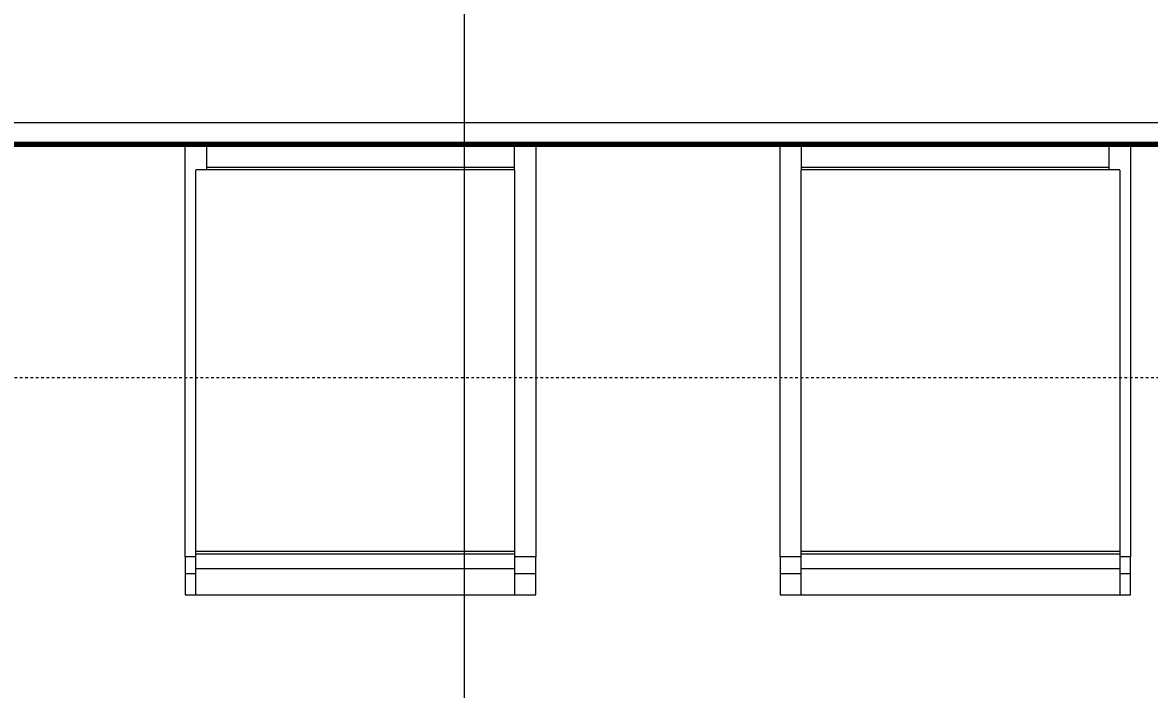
# Model space of a CAD drawing. Header units: inches. Extents: x -4266 to -1814, y 9706 to 12441.
# Drawn here: x -2240.2 to -2187.2, y 10125.7 to 10157.1 of the extents above; entities that cross this region are included whole.
import ezdxf

# ---------------------------------------------------------------- set-up
doc = ezdxf.new("R2010")
doc.units = ezdxf.units.IN
doc.header["$MEASUREMENT"] = 0
doc.linetypes.add('Dash', pattern=[0.25, 0.125, -0.125])
for name, color, linetype, lineweight in [('A-ANNO-DIMS', 211, 'Continuous', 9), ('A-ANNO-DIMS-96', 211, 'Continuous', 9), ('A-AREA-1', 90, 'Continuous', 70), ('A-WALL-4', 10, 'Continuous', 13), ('I-FURN-1', 7, 'Continuous', 9), ('Q-CASE-HDLN-1', 7, 'Dash', 9)]:
    doc.layers.add(name, color=color, linetype=linetype, lineweight=lineweight)
doc.styles.add('Century Gothic', font='ufonts.com_century-gothic.ttf', dxfattribs={"height": 9})
doc.dimstyles.new('OD__1_16__Tol__', dxfattribs={"dimscale": 12, "dimtxt": 9.397514, "dimasz": 1, "dimexe": 0.75, "dimexo": 0.5, "dimgap": 0.125, "dimtad": 1, "dimdec": 4, "dimrnd": 0.0625, "dimzin": 3, "dimdsep": 46, "dimlunit": 4, "dimtxsty": 'Century Gothic', "dimblk1": 'OBLIQUE', "dimblk2": 'OBLIQUE', "dimsah": 1, "dimcen": 0.09, "dimdle": 0.75, "dimazin": 0, "dimtfac": 1, "dimtdec": 4, "dimtix": 1, "dimtmove": 0, "dimatfit": 3, "dimfxl": 1, "dimtvp": 1, "dimtfill": 1, "dimfrac": 2, "dimtolj": 1, "dimtzin": 0, "dimarcsym": 2})

# ---------------------------------------------------------------- blocks, each defined once
blk = doc.blocks.new('DIMBLOCK20-FLOOR PLAN - 1ST FLOOR')
at = {"layer": 'A-ANNO-DIMS-96', "lineweight": 50}
for p, q in [((-2219.404, 10415.789), (-2225.404, 10421.789)), ((-2219.404, 10415.789), (-2213.404, 10409.789)), ((-2219.404, 10012.589), (-2225.404, 10018.589)), ((-2219.404, 10012.589), (-2213.404, 10006.589))]:
    blk.add_line(p, q, dxfattribs=at)
at = {"layer": 'A-ANNO-DIMS-96'}
for p, q in [((-2216.919, 10415.789), (-2228.404, 10415.789)), ((-2219.404, 10415.789), (-2219.404, 10003.589)), ((-2219.404, 10415.789), (-2216.919, 10415.789)), ((-2216.919, 10012.589), (-2228.404, 10012.589)), ((-2219.404, 10012.589), (-2216.919, 10012.589))]:
    blk.add_line(p, q, dxfattribs=at)
at = {"layer": 'A-ANNO-DIMS-96', "color": 0, "char_height": 9, "attachment_point": 1, "rotation": 90, "line_spacing_factor": 0.984502, "style": 'Century Gothic', "bg_fill": 3, "box_fill_scale": 1.25, "bg_fill_color": 256, "bg_fill_true_color": 13158600, "bg_fill_transparency": 0}
for s, insert, width in [('33\' - 7 3/16"', (-2232.44, 10179.956), 82.16113), ('403.2', (-2214.673, 10198.452), 37.76906)]:
    blk.add_mtext(s, dxfattribs=dict(at, insert=insert, width=width))
blk = doc.blocks.new('_Oblique')
at = {"color": 0, "linetype": 'ByBlock', "lineweight": -2}
blk.add_line((-0.5, -0.5), (0.5, 0.5), dxfattribs=at)

msp = doc.modelspace()

# ---------------------------------------------------------------- linework, layer by layer
at = {"layer": 'I-FURN-1'}
for p, q in [((-2189.04136, 10150.29447), (-2189.04136, 10151.29197)), ((-2188.04136, 10151.29197), (-2189.04136, 10151.29197)), ((-2188.04136, 10151.29197), (-2188.04136, 10149.37322)), ((-2189.04136, 10150.21576), (-2189.04136, 10150.29447)), ((-2189.04136, 10150.14208), (-2189.04136, 10150.21576)), ((-2188.54136, 10150.14541), (-2188.54136, 10150.04546)), ((-2188.54136, 10150.04546), (-2188.54136, 10147.79279)), ((-2188.04136, 10149.37322), (-2188.04136, 10147.87697)), ((-2188.04136, 10147.87697), (-2188.04136, 10131.93925)), ((-2188.54136, 10147.79279), (-2188.54136, 10132.19348)), ((-2188.54136, 10132.19348), (-2188.54136, 10132.06495)), ((-2188.54136, 10132.06495), (-2188.54136, 10131.4001)), ((-2188.04136, 10131.93925), (-2188.54136, 10131.93925)), ((-2188.04136, 10131.14386), (-2188.04136, 10131.93925)), ((-2188.54136, 10131.4001), (-2188.54136, 10130.15906)), ((-2188.04136, 10131.14386), (-2188.54136, 10131.14386)), ((-2188.04136, 10130.15906), (-2188.04136, 10131.14386)), ((-2188.54136, 10130.15906), (-2188.04136, 10130.15906))]:
    msp.add_line(p, q, dxfattribs=at)

# ---------------------------------------------------------------- dimensions: what is measured, and where the dimension line sits
at = {"layer": 'A-ANNO-DIMS'}
dim = msp.add_linear_dim(base=(-2219.40444, 10012.5894), p1=(-2210.91916, 10415.7894), p2=(-2210.91916, 10012.5894), angle=90, dimstyle='OD__1_16__Tol__', override={"dimpost": '<>\\X', "dimfxl": 403.2}, dxfattribs=at)
dim.commit()
dim.dimension.update_dxf_attribs({"geometry": 'DIMBLOCK20-FLOOR PLAN - 1ST FLOOR', "text_midpoint": (-2219.40444, 10214.1894)})

# ---------------------------------------------------------------- next in the draw order: linework, layer by layer
at = {"layer": 'A-AREA-1'}
msp.add_line((-2305.47491, 10151.37447), (-2106.44874, 10151.37447), dxfattribs=at)
at = {"layer": 'A-WALL-4'}
msp.add_line((-2151.44874, 10152.37447), (-2302.44874, 10152.37447), dxfattribs=at)
at = {"layer": 'I-FURN-1'}
for p, q in [((-2232.54136, 10149.37322), (-2232.54136, 10151.29197)), ((-2231.54136, 10151.29197), (-2232.54136, 10151.29197)), ((-2231.54136, 10151.29197), (-2231.54136, 10150.29447)), ((-2217.04136, 10150.29447), (-2217.04136, 10151.29197)), ((-2216.04136, 10151.29197), (-2217.04136, 10151.29197)), ((-2216.04136, 10151.29197), (-2216.04136, 10149.37322)), ((-2204.54136, 10149.37322), (-2204.54136, 10151.29197)), ((-2203.54136, 10151.29197), (-2204.54136, 10151.29197)), ((-2203.54136, 10151.29197), (-2203.54136, 10150.29447)), ((-2217.04136, 10150.15804), (-2232.04136, 10150.15804)), ((-2232.04136, 10150.04546), (-2232.04136, 10150.14541)), ((-2232.04136, 10147.79279), (-2232.04136, 10150.04546)), ((-2231.54136, 10150.29447), (-2217.04136, 10150.29447)), ((-2231.54136, 10150.29447), (-2231.54136, 10150.21576)), ((-2231.54136, 10150.21576), (-2231.54136, 10150.14208)), ((-2217.04136, 10150.21576), (-2217.04136, 10150.29447)), ((-2217.04136, 10150.14541), (-2217.04136, 10150.21576)), ((-2217.04136, 10150.14541), (-2217.04136, 10150.04546)), ((-2217.04136, 10150.04546), (-2217.04136, 10147.79279)), ((-2203.54136, 10150.29447), (-2189.04136, 10150.29447)), ((-2203.54136, 10150.29447), (-2203.54136, 10150.21576)), ((-2203.54136, 10150.21576), (-2203.54136, 10150.14541)), ((-2188.54136, 10150.15804), (-2203.54136, 10150.15804)), ((-2203.54136, 10150.04546), (-2203.54136, 10150.14541)), ((-2203.54136, 10147.79279), (-2203.54136, 10150.04546)), ((-2232.54136, 10147.87697), (-2232.54136, 10149.37322)), ((-2216.04136, 10149.37322), (-2216.04136, 10147.87697)), ((-2204.54136, 10147.87697), (-2204.54136, 10149.37322)), ((-2232.54136, 10131.93925), (-2232.54136, 10147.87697)), ((-2216.04136, 10147.87697), (-2216.04136, 10131.93925)), ((-2204.54136, 10131.93925), (-2204.54136, 10147.87697)), ((-2232.04136, 10132.19348), (-2232.04136, 10147.79279)), ((-2217.04136, 10147.79279), (-2217.04136, 10132.19348)), ((-2203.54136, 10132.19348), (-2203.54136, 10147.79279)), ((-2232.04136, 10131.93925), (-2232.54136, 10131.93925)), ((-2232.54136, 10131.93925), (-2232.54136, 10131.14386)), ((-2232.04136, 10132.06495), (-2232.04136, 10132.19348)), ((-2217.04136, 10132.19348), (-2232.04136, 10132.19348)), ((-2232.04136, 10131.4001), (-2232.04136, 10132.06495)), ((-2217.04136, 10132.06495), (-2232.04136, 10132.06495)), ((-2217.04136, 10132.19348), (-2217.04136, 10132.06495)), ((-2217.04136, 10132.06495), (-2217.04136, 10131.4001)), ((-2216.04136, 10131.93925), (-2217.04136, 10131.93925)), ((-2216.04136, 10131.14386), (-2216.04136, 10131.93925)), ((-2203.54136, 10131.93925), (-2204.54136, 10131.93925)), ((-2204.54136, 10131.93925), (-2204.54136, 10131.14386)), ((-2203.54136, 10132.06495), (-2203.54136, 10132.19348)), ((-2188.54136, 10132.19348), (-2203.54136, 10132.19348)), ((-2203.54136, 10131.4001), (-2203.54136, 10132.06495)), ((-2188.54136, 10132.06495), (-2203.54136, 10132.06495)), ((-2232.04136, 10130.15906), (-2232.04136, 10131.4001)), ((-2232.04136, 10131.4001), (-2217.04136, 10131.4001)), ((-2217.04136, 10131.4001), (-2217.04136, 10130.15906)), ((-2203.54136, 10130.15906), (-2203.54136, 10131.4001)), ((-2203.54136, 10131.4001), (-2188.54136, 10131.4001)), ((-2232.54136, 10131.14386), (-2232.54136, 10130.15906)), ((-2232.04136, 10131.14386), (-2232.54136, 10131.14386)), ((-2216.04136, 10131.14386), (-2217.04136, 10131.14386)), ((-2216.04136, 10130.15906), (-2216.04136, 10131.14386)), ((-2203.54136, 10131.14386), (-2204.54136, 10131.14386)), ((-2204.54136, 10131.14386), (-2204.54136, 10130.15906)), ((-2232.54136, 10130.15906), (-2232.04136, 10130.15906)), ((-2232.04136, 10130.15906), (-2217.04136, 10130.15906)), ((-2217.04136, 10130.15906), (-2216.04136, 10130.15906)), ((-2204.54136, 10130.15906), (-2203.54136, 10130.15906)), ((-2203.54136, 10130.15906), (-2188.54136, 10130.15906))]:
    msp.add_line(p, q, dxfattribs=at)
at = {"layer": 'Q-CASE-HDLN-1'}
msp.add_line((-2148.44874, 10140.37447), (-2305.47491, 10140.37447), dxfattribs=at)

doc.saveas('drawing.dxf')
